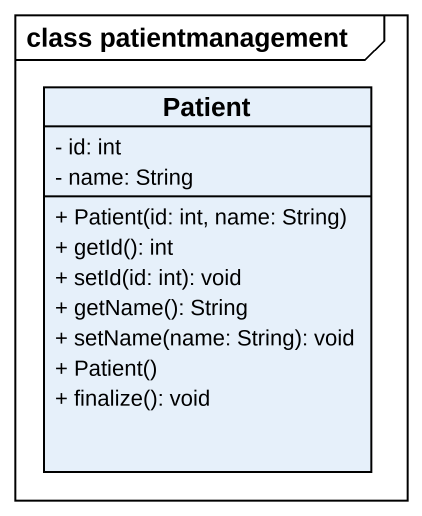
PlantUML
@startuml
mainframe class patientmanagement
hide circle
hide empty members
skinparam classAttributeIconSize 0
class Patient {
  - id: int
  - name: String
  + Patient(id: int, name: String)
  + getId(): int
  + setId(id: int): void
  + getName(): String
  + setName(name: String): void
  + Patient()
  + finalize(): void
}
@enduml
